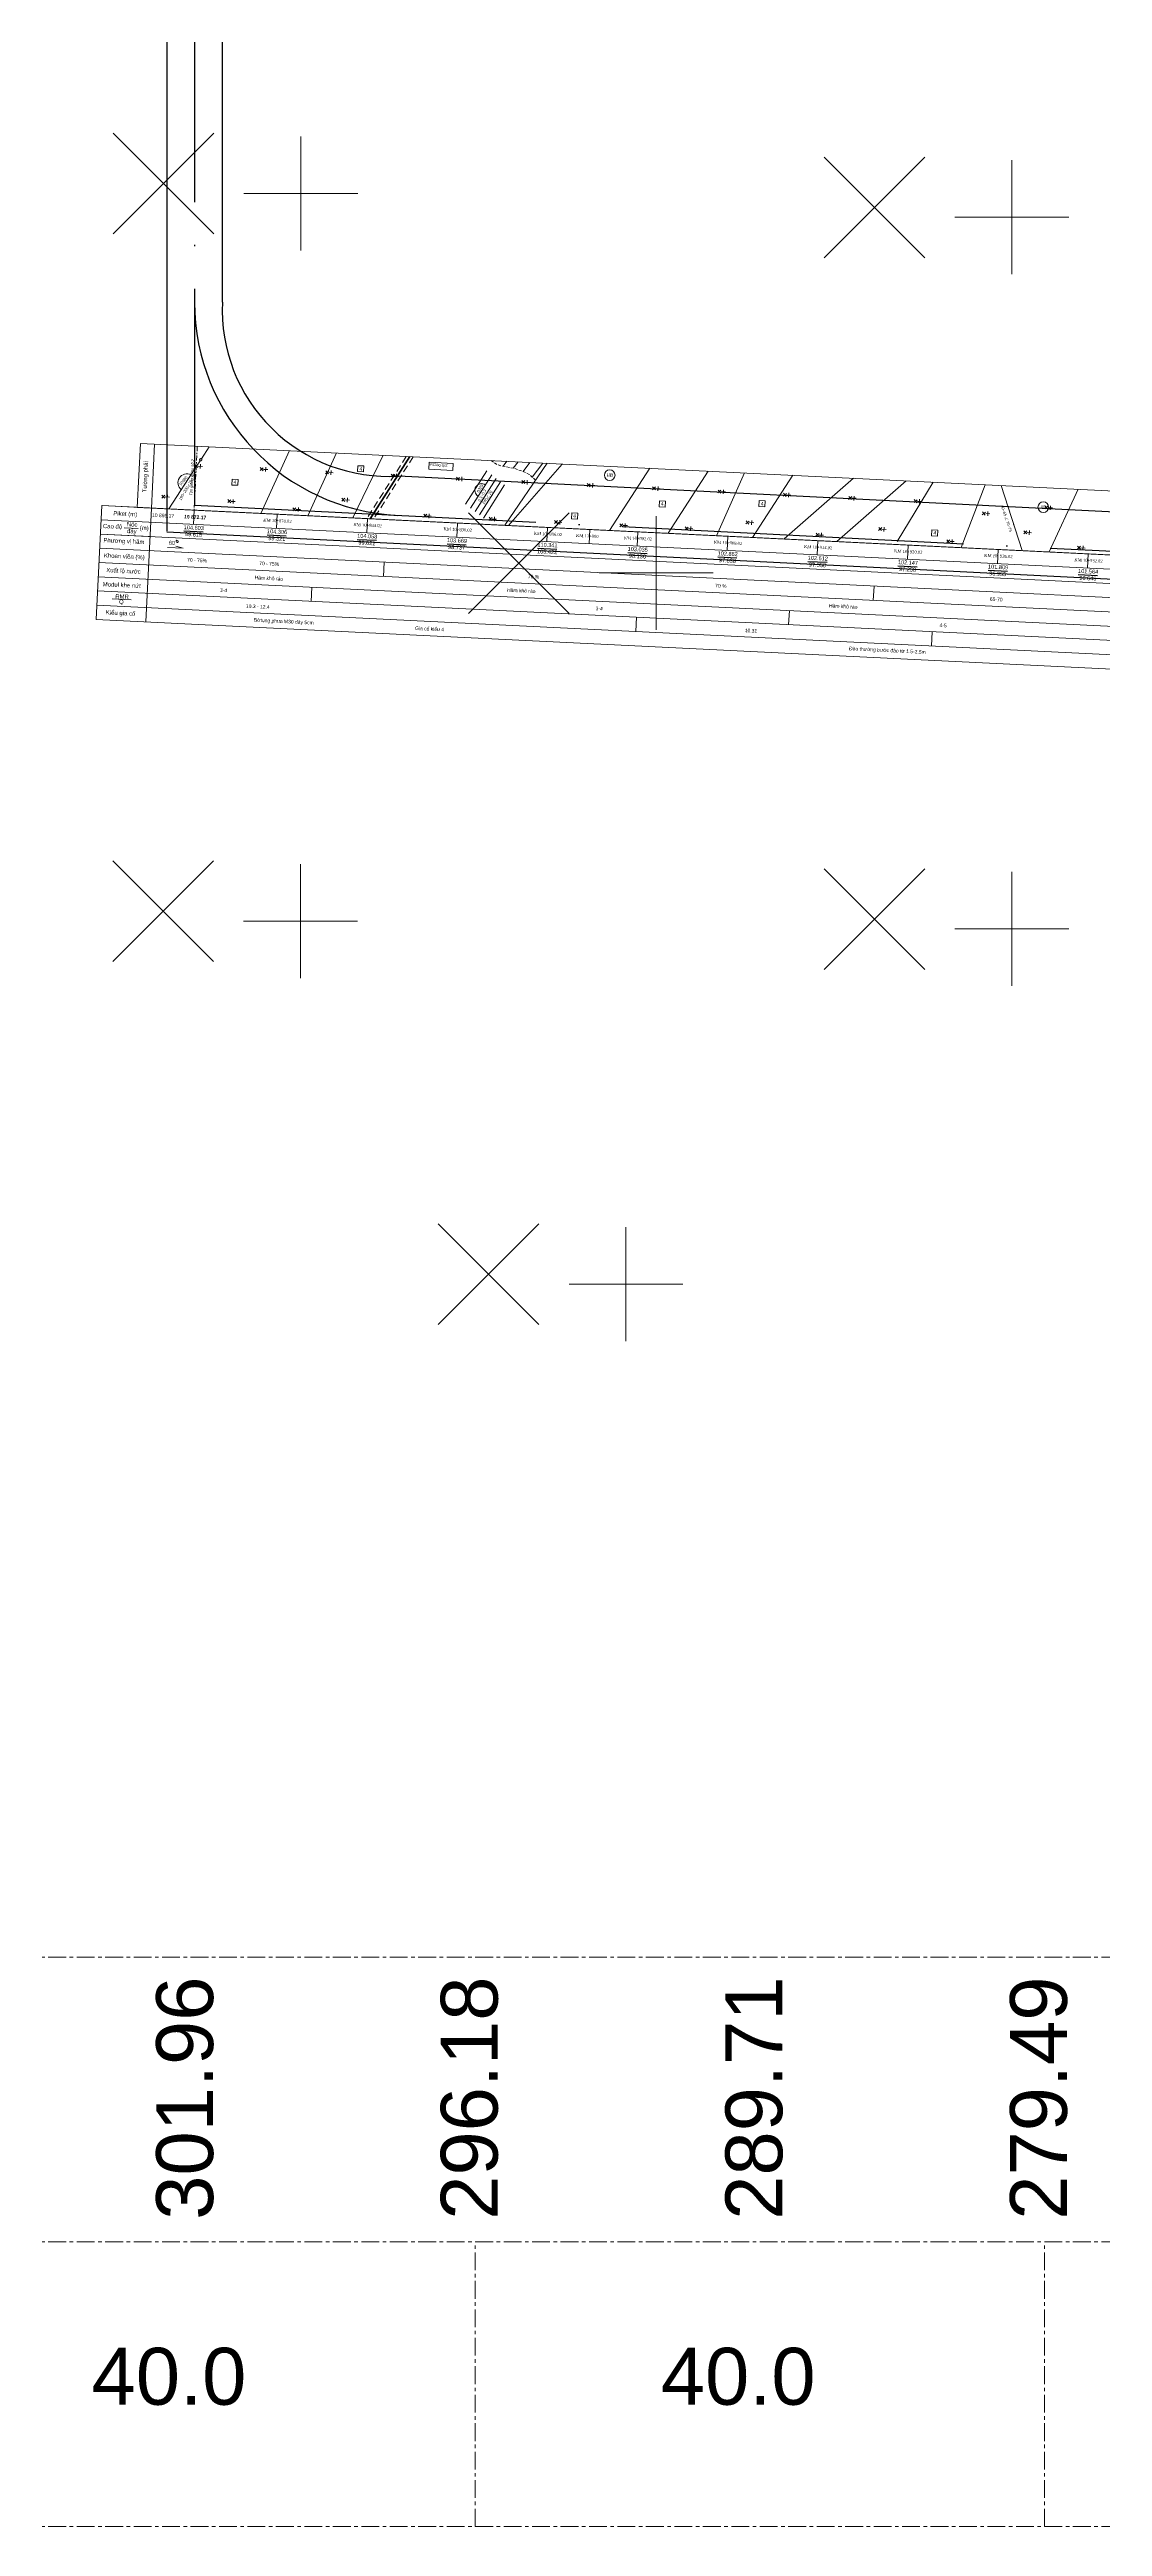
# Model space of a CAD drawing. Header units: inches. Extents: x 444671 to 463716, y 1783086 to 1794968.
# Drawn here: x 457390.6 to 457464.6, y 1788998.4 to 1789172.4 of the extents above; entities that cross this region are included whole.
import ezdxf
from ezdxf.enums import TextEntityAlignment as Align

# ---------------------------------------------------------------- set-up
doc = ezdxf.new("R2010")
doc.units = ezdxf.units.IN
doc.header["$MEASUREMENT"] = 0
for name, pattern in [('ACAD_ISO04W100', [30, 24, -3, 0, -3]), ('ACAD_ISO10W100', [18, 12, -3, 0, -3]), ('CENTER', [2, 1.25, -0.25, 0.25, -0.25]), ('DASHED2', [9.525, 6.35, -3.175]), ('DASHEDX2', [1.5, 1, -0.5]), ('HIDDEN2', [0.1875, 0.125, -0.0625])]:
    doc.linetypes.add(name, pattern=pattern)
for name, color, linetype, lineweight in [('ah', 7, 'Continuous', 15), ('bac6', 7, 'Continuous', 40), ('bac7', 7, 'Continuous', 20), ('bac8', 251, 'Continuous', 9), ('HOKHOAN', 250, 'DASHED2', 20), ('khung', 7, 'Continuous', 15), ('PEGCT', 7, 'Continuous', 15), ('Phuongvi', 7, 'Continuous', 15), ('Sohieu', 7, 'Continuous', 15), ('tdc', 7, 'Continuous', 15), ('thoc', 252, 'Continuous', 13), ('Thoc2', 7, 'Continuous', 9)]:
    doc.layers.add(name, color=color, linetype=linetype, lineweight=lineweight)
for name, color, linetype in [('Caodoguong', 7, 'Continuous'), ('CONGTRINH', 2, 'Continuous'), ('Tam', 1, 'CENTER')]:
    doc.layers.add(name, color=color, linetype=linetype)
doc.styles.add('1', font='')
doc.styles.add('2', font='', dxfattribs={"height": 4})
doc.styles.add('25', font='', dxfattribs={"height": 5})
doc.styles.add('Chuin', font='', dxfattribs={"height": 0.2})
doc.styles.add('Geo', font='', dxfattribs={"height": 0.2})
doc.styles.add('ham', font='arial.ttf')
doc.styles.add('s', font='symbol.ttf', dxfattribs={"height": 0.4})
doc.styles.add('timctrinh', font='')
doc.styles.get('1').set_extended_font_data('.VnArial', bold=True)
doc.styles.get('2').set_extended_font_data('.VnArial')
doc.styles.get('25').set_extended_font_data('.VnArial')
doc.styles.get('Chuin').set_extended_font_data('.VnArial')
doc.styles.get('Geo').set_extended_font_data('Geo TimesP')
doc.styles.get('timctrinh').set_extended_font_data('Arial', italic=True)

# ---------------------------------------------------------------- blocks, each defined once
blk = doc.blocks.new('ghep')
at = {"layer": 'bac8'}
blk.add_hatch(color=256, dxfattribs=at).paths.add_polyline_path([(412179.81, 1795212.63, 1), (412179.91, 1795212.63, 1)])
at = {"layer": 'ah', "linetype": 'DASHEDX2', "ltscale": 0.5}
for p, q in [((412137, 1795215.3), (412134.45, 1795210.8)), ((412137.49, 1795215.3), (412134.93, 1795210.8))]:
    blk.add_line(p, q, dxfattribs=at)
at = {"layer": 'bac6'}
blk.add_line((412137.25, 1795215.3), (412134.69, 1795210.8), dxfattribs=at)
at = {"layer": 'bac7'}
for p, q in [((412146.91, 1795215.3), (412144.16, 1795210.8)), ((412147.98, 1795215.3), (412144.42, 1795210.8)), ((412168.48, 1795215.3), (412163.8, 1795210.8)), ((412172.18, 1795215.3), (412167.51, 1795210.8)), ((412174.08, 1795215.3), (412171.74, 1795211.02)), ((412177.74, 1795215.3), (412176.26, 1795210.8))]:
    blk.add_line(p, q, dxfattribs=at)
for points in [[(412120.53, 1795210.8), (412122.32, 1795213.9)], [(412122.55, 1795214.29), (412122.32, 1795213.9)], [(412133.47, 1795210.8), (412135.38, 1795215.3)], [(412184.28, 1795215.3), (412182.46, 1795210.8)]]:
    blk.add_lwpolyline(points, dxfattribs=at)
blk.add_lwpolyline([(412122.63, 1795214.43), (412123.13, 1795215.3), (412122.63, 1795214.43)], close=True, dxfattribs=at)
at = {"layer": 'bac7', "linetype": 'ByBlock'}
blk.add_circle((412122.59, 1795214.36), 0.0763, dxfattribs=at)
at = {"layer": 'bac8'}
for p, q in [((412128.79, 1795215.3), (412127, 1795210.8)), ((412132.09, 1795215.3), (412130.3, 1795210.8)), ((412154.13, 1795215.3), (412151.53, 1795210.8)), ((412158.24, 1795215.3), (412155.65, 1795210.8)), ((412159.06, 1795210.8), (412160.79, 1795215.3)), ((412164.19, 1795215.3), (412161.59, 1795210.8)), ((412178.86, 1795215.3), (412180.55, 1795210.8))]:
    blk.add_line(p, q, dxfattribs=at)
for points in [[(412141.33, 1795212.15), (412142.71, 1795214.55)], [(412141.7, 1795211.89), (412143.08, 1795214.29)], [(412142.02, 1795211.67), (412143.4, 1795214.06)], [(412142.34, 1795211.45), (412143.71, 1795213.84)], [(412142.63, 1795211.24), (412144, 1795213.63)], [(412144.07, 1795215.3), (412143.83, 1795214.95)], [(412144.88, 1795215.3), (412144.56, 1795214.83)], [(412145.7, 1795215.3), (412145.26, 1795214.64)], [(412146.62, 1795215.3), (412145.92, 1795214.28)]]:
    blk.add_lwpolyline(points, dxfattribs=at)
at = {"layer": 'bac8', "linetype": 'HIDDEN2', "ltscale": 1.6, "flags": 128}
blk.add_lwpolyline([(412142.97, 1795215.3), (412143.39, 1795215.03), (412143.74, 1795214.96), (412144.64, 1795214.82), (412145.39, 1795214.6), (412145.7, 1795214.46), (412145.84, 1795214.35), (412146.16, 1795214.07)], dxfattribs=at)
at = {"layer": 'Caodoguong', "linetype": 'Continuous', "ltscale": 0.1}
blk.add_lwpolyline([(412121.66, 1795209.31), (412123.01, 1795209.31)], dxfattribs=at)
at = {"layer": 'Caodoguong', "color": 0, "linetype": 'Continuous', "ltscale": 0.1}
for points in [[(412127.51, 1795209.31), (412128.86, 1795209.31)], [(412133.85, 1795209.31), (412135.2, 1795209.31)], [(412140.17, 1795209.31), (412141.52, 1795209.31)], [(412146.53, 1795209.31), (412147.88, 1795209.31)], [(412152.89, 1795209.31), (412154.24, 1795209.31)], [(412159.21, 1795209.31), (412160.56, 1795209.31)], [(412165.55, 1795209.31), (412166.9, 1795209.31)], [(412171.89, 1795209.31), (412173.25, 1795209.31)], [(412178.23, 1795209.31), (412179.59, 1795209.31)], [(412184.57, 1795209.31), (412185.93, 1795209.31)], [(412184.57, 1795209.31), (412185.93, 1795209.31)]]:
    blk.add_lwpolyline(points, dxfattribs=at)
at = {"layer": 'khung'}
for p, q in [((412118.3, 1795210.8), (412118.3, 1795215.3)), ((412119.36, 1795210.8), (412115.86, 1795210.8))]:
    blk.add_line(p, q, dxfattribs=at)
at = {"layer": 'khung', "color": 0}
for p, q in [((412135.82, 1795207.8), (412135.82, 1795206.8)), ((412130.82, 1795205.8), (412130.82, 1795204.8))]:
    blk.add_line(p, q, dxfattribs=at)
at = {"layer": 'khung'}
for points in [[(412118.3, 1795215.3), (412250.13, 1795215.3)], [(412119.3, 1795215.3), (412119.3, 1795210.8)], [(412219.3, 1795210.8), (412115.8, 1795210.8)], [(412115.8, 1795210.8), (412115.8, 1795202.8)], [(412118.3, 1795210.8), (412250.13, 1795210.8)], [(412119.3, 1795210.8), (412119.3, 1795202.8)], [(412122.3, 1795210.8), (412122.3, 1795209.8)], [(412128.15, 1795210.8), (412128.15, 1795209.8)], [(412134.49, 1795210.8), (412134.49, 1795209.8)], [(412140.83, 1795210.8), (412140.83, 1795209.8)], [(412147.17, 1795210.8), (412147.17, 1795209.8)], [(412150.13, 1795210.8), (412150.13, 1795209.8)], [(412153.52, 1795210.8), (412153.52, 1795209.8)], [(412159.85, 1795210.8), (412159.85, 1795209.8)], [(412166.19, 1795210.8), (412166.19, 1795209.8)], [(412172.53, 1795210.8), (412172.53, 1795209.8)], [(412178.87, 1795210.8), (412178.87, 1795209.8)], [(412185.21, 1795210.8), (412185.21, 1795209.8)], [(412115.8, 1795208.8), (412119.3, 1795208.8)], [(412117.46, 1795209.32), (412118.43, 1795209.32)], [(412115.8, 1795205.8), (412250.13, 1795205.8)], [(412115.8, 1795204.8), (412250.13, 1795204.8)], [(412115.8, 1795203.8), (412250.13, 1795203.8)], [(412116.86, 1795204.29), (412118.19, 1795204.29)], [(412115.8, 1795202.8), (412250.13, 1795202.8)]]:
    blk.add_lwpolyline(points, dxfattribs=at)
at = {"layer": 'khung', "linetype": 'ACAD_ISO10W100', "ltscale": 0.03}
blk.add_lwpolyline([(412122.3, 1795215.3), (412122.3, 1795210.8)], dxfattribs=at)
blk.add_lwpolyline([(412122.3, 1795215.3), (412122.3, 1795210.8)], dxfattribs=at)
at = {"layer": 'khung', "linetype": 'Continuous', "ltscale": 0.1}
for points in [[(412115.8, 1795209.8), (412250.13, 1795209.8)], [(412115.8, 1795208.8), (412250.13, 1795208.8)], [(412115.8, 1795207.8), (412250.13, 1795207.8)], [(412115.8, 1795206.8), (412250.13, 1795206.8)]]:
    blk.add_lwpolyline(points, dxfattribs=at)
at = {"layer": 'khung', "color": 0, "linetype": 'Continuous', "ltscale": 0.1}
blk.add_lwpolyline([(412120.57, 1795208.09), (412121.65, 1795208.09), (412121.15, 1795208.2)], dxfattribs=at)
at = {"layer": 'khung', "color": 0}
for points in [[(412170.28, 1795207.8), (412170.28, 1795206.8)], [(412164.42, 1795205.8), (412164.42, 1795204.8)], [(412153.71, 1795204.8), (412153.71, 1795203.8)], [(412174.52, 1795204.8), (412174.52, 1795203.8)]]:
    blk.add_lwpolyline(points, dxfattribs=at)
at = {"layer": 'khung', "linetype": 'Continuous', "ltscale": 0.1}
blk.add_ellipse((412121.22, 1795208.55), major_axis=(-0.0479, -0.0626), ratio=0.99999, start_param=6.486585, end_param=12.747598, dxfattribs=at)
at = {"layer": 'Sohieu'}
for centre, radius, start, end in [((412142.41, 1795213.17), 0.474, 60.089, 240.089), ((412121.69, 1795212.7), 0.62, 64.6701, 235.3299)]:
    blk.add_arc(centre, radius, start, end, dxfattribs=at)
at = {"layer": 'tdc'}
for points in [[(412133.64, 1795214.06), (412134.06, 1795214.06), (412134.06, 1795214.48), (412133.64, 1795214.48)], [(412138.64, 1795214.48), (412138.64, 1795214.97), (412140.33, 1795214.97), (412140.33, 1795214.48)], [(412124.86, 1795212.69), (412125.28, 1795212.69), (412125.28, 1795213.11), (412124.86, 1795213.11)], [(412148.81, 1795211.49), (412149.23, 1795211.49), (412149.23, 1795211.91), (412148.81, 1795211.91)], [(412154.93, 1795212.63), (412155.35, 1795212.63), (412155.35, 1795213.05), (412154.93, 1795213.05)], [(412161.93, 1795212.99), (412162.35, 1795212.99), (412162.35, 1795213.41), (412161.93, 1795213.41)], [(412174.14, 1795211.53), (412174.56, 1795211.53), (412174.56, 1795211.95), (412174.14, 1795211.95)]]:
    blk.add_lwpolyline(points, close=True, dxfattribs=at)
for centre in [(412151.35, 1795214.68), (412181.89, 1795213.92)]:
    blk.add_circle(centre, 0.375, dxfattribs=at)
at = {"layer": 'Thoc2', "linetype": 'ByBlock', "ltscale": 1.5}
for p, q in [((412122.41, 1795213.8), (412122.2, 1795214.01)), ((412127.01, 1795213.8), (412126.8, 1795214.01)), ((412131.61, 1795213.8), (412131.4, 1795214.01)), ((412136.21, 1795213.8), (412136, 1795214.01)), ((412140.81, 1795213.8), (412140.6, 1795214.01)), ((412145.41, 1795213.8), (412145.2, 1795214.01)), ((412150.01, 1795213.8), (412149.8, 1795214.01)), ((412154.61, 1795213.8), (412154.4, 1795214.01)), ((412159.21, 1795213.8), (412159, 1795214.01)), ((412163.81, 1795213.8), (412163.6, 1795214.01)), ((412168.41, 1795213.8), (412168.2, 1795214.01)), ((412173.01, 1795213.8), (412172.8, 1795214.01)), ((412182.21, 1795213.8), (412182, 1795214.01)), ((412132.84, 1795211.93), (412132.63, 1795212.15)), ((412161.29, 1795211.73), (412161.08, 1795211.94)), ((412170.62, 1795211.72), (412170.41, 1795211.93)), ((412177.84, 1795213.17), (412177.63, 1795213.38)), ((412180.82, 1795211.99), (412180.61, 1795212.2)), ((412120.2, 1795211.53), (412119.99, 1795211.74)), ((412124.84, 1795211.44), (412124.63, 1795211.65)), ((412129.44, 1795211.1), (412129.23, 1795211.31)), ((412138.64, 1795211.1), (412138.43, 1795211.31)), ((412143.24, 1795211.1), (412143.03, 1795211.31)), ((412147.84, 1795211.1), (412147.63, 1795211.31)), ((412152.44, 1795211.1), (412152.23, 1795211.31)), ((412157.04, 1795211.1), (412156.83, 1795211.31)), ((412166.24, 1795211.1), (412166.03, 1795211.31)), ((412175.44, 1795211.1), (412175.23, 1795211.31)), ((412184.64, 1795211.1), (412184.43, 1795211.31))]:
    blk.add_line(p, q, dxfattribs=at)
at = {"layer": 'Thoc2', "linetype": 'ByBlock'}
for p, q in [((412122.2, 1795213.8), (412122.41, 1795214.01)), ((412122.43, 1795213.9), (412122.73, 1795213.9)), ((412122.58, 1795213.75), (412122.58, 1795214.05)), ((412126.8, 1795213.8), (412127.01, 1795214.01)), ((412127.03, 1795213.9), (412127.33, 1795213.9)), ((412127.18, 1795213.75), (412127.18, 1795214.05)), ((412131.4, 1795213.8), (412131.61, 1795214.01)), ((412131.63, 1795213.9), (412131.93, 1795213.9)), ((412131.78, 1795213.75), (412131.78, 1795214.05)), ((412136, 1795213.8), (412136.21, 1795214.01)), ((412136.23, 1795213.9), (412136.53, 1795213.9)), ((412136.38, 1795213.75), (412136.38, 1795214.05)), ((412140.6, 1795213.8), (412140.81, 1795214.01)), ((412140.83, 1795213.9), (412141.13, 1795213.9)), ((412140.98, 1795213.75), (412140.98, 1795214.05)), ((412145.2, 1795213.8), (412145.41, 1795214.01)), ((412145.43, 1795213.9), (412145.73, 1795213.9)), ((412145.58, 1795213.75), (412145.58, 1795214.05)), ((412149.8, 1795213.8), (412150.01, 1795214.01)), ((412150.03, 1795213.9), (412150.33, 1795213.9)), ((412150.18, 1795213.75), (412150.18, 1795214.05)), ((412154.4, 1795213.8), (412154.61, 1795214.01)), ((412154.63, 1795213.9), (412154.93, 1795213.9)), ((412154.78, 1795213.75), (412154.78, 1795214.05)), ((412159, 1795213.8), (412159.21, 1795214.01)), ((412159.23, 1795213.9), (412159.53, 1795213.9)), ((412159.38, 1795213.75), (412159.38, 1795214.05)), ((412163.6, 1795213.8), (412163.81, 1795214.01)), ((412163.83, 1795213.9), (412164.13, 1795213.9)), ((412163.98, 1795213.75), (412163.98, 1795214.05)), ((412168.2, 1795213.8), (412168.41, 1795214.01)), ((412168.43, 1795213.9), (412168.73, 1795213.9)), ((412168.58, 1795213.75), (412168.58, 1795214.05)), ((412172.8, 1795213.8), (412173.01, 1795214.01)), ((412173.03, 1795213.9), (412173.33, 1795213.9)), ((412173.18, 1795213.75), (412173.18, 1795214.05)), ((412182, 1795213.8), (412182.21, 1795214.01)), ((412182.23, 1795213.9), (412182.53, 1795213.9)), ((412182.38, 1795213.75), (412182.38, 1795214.05)), ((412132.63, 1795211.93), (412132.84, 1795212.15)), ((412132.87, 1795212.03), (412133.17, 1795212.03)), ((412133.02, 1795211.88), (412133.02, 1795212.18)), ((412161.08, 1795211.73), (412161.29, 1795211.94)), ((412161.32, 1795211.83), (412161.62, 1795211.83)), ((412161.47, 1795211.68), (412161.47, 1795211.98)), ((412170.41, 1795211.72), (412170.62, 1795211.93)), ((412170.64, 1795211.82), (412170.94, 1795211.82)), ((412170.79, 1795211.67), (412170.79, 1795211.97)), ((412177.63, 1795213.17), (412177.84, 1795213.38)), ((412177.87, 1795213.27), (412178.17, 1795213.27)), ((412178.02, 1795213.12), (412178.02, 1795213.42)), ((412180.61, 1795211.99), (412180.82, 1795212.2)), ((412180.84, 1795212.09), (412181.14, 1795212.09)), ((412180.99, 1795211.94), (412180.99, 1795212.24)), ((412119.99, 1795211.53), (412120.2, 1795211.74)), ((412120.22, 1795211.63), (412120.52, 1795211.63)), ((412120.37, 1795211.48), (412120.37, 1795211.78)), ((412124.63, 1795211.44), (412124.84, 1795211.65)), ((412124.86, 1795211.54), (412125.16, 1795211.54)), ((412125.01, 1795211.39), (412125.01, 1795211.69)), ((412129.23, 1795211.1), (412129.44, 1795211.31)), ((412129.46, 1795211.2), (412129.76, 1795211.2)), ((412129.61, 1795211.05), (412129.61, 1795211.35)), ((412138.43, 1795211.1), (412138.64, 1795211.31)), ((412138.66, 1795211.2), (412138.96, 1795211.2)), ((412138.81, 1795211.05), (412138.81, 1795211.35)), ((412143.03, 1795211.1), (412143.24, 1795211.31)), ((412143.26, 1795211.2), (412143.56, 1795211.2)), ((412143.41, 1795211.05), (412143.41, 1795211.35)), ((412147.63, 1795211.1), (412147.84, 1795211.31)), ((412147.86, 1795211.2), (412148.16, 1795211.2)), ((412148.01, 1795211.05), (412148.01, 1795211.35)), ((412152.23, 1795211.1), (412152.44, 1795211.31)), ((412152.46, 1795211.2), (412152.76, 1795211.2)), ((412152.61, 1795211.05), (412152.61, 1795211.35)), ((412156.83, 1795211.1), (412157.04, 1795211.31)), ((412157.06, 1795211.2), (412157.36, 1795211.2)), ((412157.21, 1795211.05), (412157.21, 1795211.35)), ((412166.03, 1795211.1), (412166.24, 1795211.31)), ((412166.26, 1795211.2), (412166.56, 1795211.2)), ((412166.41, 1795211.05), (412166.41, 1795211.35)), ((412175.23, 1795211.1), (412175.44, 1795211.31)), ((412175.46, 1795211.2), (412175.76, 1795211.2)), ((412175.61, 1795211.05), (412175.61, 1795211.35)), ((412184.43, 1795211.1), (412184.64, 1795211.31)), ((412184.66, 1795211.2), (412184.96, 1795211.2)), ((412184.81, 1795211.05), (412184.81, 1795211.35))]:
    blk.add_line(p, q, dxfattribs=at)
at = {"layer": 'Caodoguong', "linetype": 'Continuous', "ltscale": 0.1, "style": 'Chuin'}
for s, p in [('104.603', (412122.34, 1795209.43)), ('99.615', (412122.34, 1795208.95))]:
    blk.add_text(s, height=0.28, dxfattribs=at).set_placement(p, align=Align.CENTER)
at = {"layer": 'Caodoguong', "color": 0, "linetype": 'Continuous', "ltscale": 0.1, "style": 'Chuin'}
for s, p in [('104.306', (412128.2, 1795209.43)), ('99.321', (412128.2, 1795208.95)), ('104.058', (412134.54, 1795209.43)), ('99.021', (412134.54, 1795208.95)), ('103.669', (412140.85, 1795209.43)), ('98.737', (412140.85, 1795208.95)), ('110.341', (412147.22, 1795209.43)), ('105.422', (412147.22, 1795208.95)), ('103.035', (412153.57, 1795209.43)), ('98.136', (412153.57, 1795208.95)), ('102.862', (412159.9, 1795209.43)), ('97.838', (412159.9, 1795208.95)), ('102.612', (412166.24, 1795209.43)), ('97.550', (412166.24, 1795208.95)), ('102.147', (412172.58, 1795209.43)), ('97.250', (412172.58, 1795208.95)), ('101.809', (412178.92, 1795209.43)), ('96.955', (412178.92, 1795208.95)), ('101.564', (412185.26, 1795209.43)), ('96.646', (412185.26, 1795208.95))]:
    blk.add_text(s, height=0.28, dxfattribs=at).set_placement(p, align=Align.CENTER)
at = {"layer": 'khung'}
for s, height, rotation, style, p in [('Tường phải', 0.3, 90, 'ham', (412118.91, 1795212.98)), ('70 - 75%%%', 0.25, 359.9992, 'Chuin', (412122.68, 1795207.17)), ('3-4', 0.25, 359.9992, 'Chuin', (412124.64, 1795205.16))]:
    blk.add_text(s, height=height, rotation=rotation, dxfattribs=dict(at, style=style)).set_placement(p, align=Align.CENTER)
at = {"layer": 'khung', "linetype": 'Continuous', "ltscale": 0.05, "style": 'timctrinh'}
blk.add_text('Tim giếng đứng số 2', height=0.2, rotation=90, dxfattribs=at).set_placement((412122.13, 1795211.81))
at = {"layer": 'khung', "style": 'ham'}
for s, height, p in [('Piket (m)', 0.3, (412117.48, 1795210.16)), ('10 869.17', 0.25, (412120.14, 1795210.19)), ('Cao độ', 0.3, (412116.63, 1795209.23)), ('Phương vị hầm', 0.3, (412117.48, 1795208.24)), ('Nóc', 0.3, (412118, 1795209.44)), ('đáy', 0.3, (412118, 1795208.96)), ('(m)', 0.3, (412118.86, 1795209.23)), ('Khoan viền (%%%)', 0.3, (412117.56, 1795207.17)), ('Modul khe nứt', 0.3, (412117.48, 1795205.15)), ('Xuất lộ nước', 0.3, (412117.55, 1795206.15)), ('Kiểu gia cố', 0.3, (412117.49, 1795203.18)), ('RMR', 0.3, (412117.54, 1795204.34)), ('Q', 0.3, (412117.51, 1795203.97))]:
    blk.add_text(s, height=height, dxfattribs=at).set_placement(p, align=Align.CENTER)
at = {"layer": 'khung', "ltscale": 0.4, "style": '1'}
blk.add_text('10 872.17', height=0.25, dxfattribs=at).set_placement((412122.4, 1795210.19), align=Align.CENTER)
at = {"layer": 'khung', "linetype": 'Continuous', "ltscale": 0.1, "style": 'Chuin'}
blk.add_text('60', height=0.28, dxfattribs=at).set_placement((412120.64, 1795208.29))
at = {"layer": 'khung', "color": 0, "style": 'Chuin'}
for s, p in [('70 - 75%%%', (412127.75, 1795207.17)), ('70 %%%', (412146.35, 1795207.17)), ('70 %%%', (412159.53, 1795207.17)), ('Hầm khô ráo', (412127.78, 1795206.15)), ('Hầm khô ráo', (412145.54, 1795206.15)), ('3-4', (412151.07, 1795205.16)), ('Hầm khô ráo', (412168.19, 1795206.15)), ('10.3 - 12.4', (412127.1, 1795204.13)), ('Bêtông phun M30 dày 5cm', (412128.98, 1795203.18)), ('Gia cè kiÓu 4', (412139.23, 1795203.15)), ('10.31', (412161.8, 1795204.13)), ('§µo th\xadêng b\xadíc ®µo tõ 1.5-2.5m', (412171.44, 1795203.22))]:
    blk.add_text(s, height=0.25, rotation=359.9992, dxfattribs=at).set_placement(p, align=Align.CENTER)
at = {"layer": 'khung', "color": 0, "style": 'ham'}
blk.add_text('65-70', height=0.25, dxfattribs=at).set_placement((412178.9, 1795207.17), align=Align.CENTER)
at = {"layer": 'khung', "color": 0, "ltscale": 5}
blk.add_text('4-5', height=0.25, rotation=359.9992, dxfattribs=at).set_placement((412175.27, 1795205.16), align=Align.CENTER)
at = {"layer": 'khung', "char_height": 0.2113, "width": 2.1134, "attachment_point": 7}
for s, insert in [('{\\fTimes New Roman|b0|i0|c0|p18;KM 10+878.02}', (412127.19, 1795210.23)), ('{\\fTimes New Roman|b0|i0|c0|p18;KM 10+884.02}', (412133.53, 1795210.23)), ('{\\fTimes New Roman|b0|i0|c0|p18;KM 10+890.02}', (412139.87, 1795210.23)), ('{\\fTimes New Roman|b0|i0|c0|p18;KM 10+896.02}', (412146.21, 1795210.23)), ('{\\fTimes New Roman|b0|i0|c0|p18;KM 11+000}', (412149.19, 1795210.23)), ('{\\fTimes New Roman|b0|i0|c0|p18;KM 10+902.02}', (412152.55, 1795210.23)), ('{\\fTimes New Roman|b0|i0|c0|p18;KM 10+908.02}', (412158.89, 1795210.23)), ('{\\fTimes New Roman|b0|i0|c0|p18;KM 10+914.02}', (412165.23, 1795210.23)), ('{\\fTimes New Roman|b0|i0|c0|p18;KM 10+920.02}', (412171.57, 1795210.23)), ('{\\fTimes New Roman|b0|i0|c0|p18;KM 10+926.02}', (412177.91, 1795210.23)), ('{\\fTimes New Roman|b0|i0|c0|p18;KM 10+932.02}', (412184.25, 1795210.23))]:
    blk.add_mtext(s, dxfattribs=dict(at, insert=insert))
at = {"layer": 'Phuongvi', "linetype": 'Continuous', "ltscale": 5, "style": 's'}
for s, rotation, p in [('60-65 Ð 70-75', 291.1074, (412179.25, 1795212.96)), ('190-200Ð70-75', 62.3437, (412121.84, 1795212.34)), ('0.1-0.3', 64.2988, (412142.55, 1795212.78)), ('240Ð 70', 57.7339, (412142.92, 1795212.65))]:
    blk.add_text(s, height=0.2, rotation=rotation, dxfattribs=at).set_placement(p, align=Align.CENTER)
at = {"layer": 'Sohieu', "style": 'Chuin'}
for s, rotation, p in [('6329', 59.8648, (412142.22, 1795212.99)), ('10080', 54.0814, (412121.29, 1795212.44))]:
    blk.add_text(s, height=0.2, rotation=rotation, dxfattribs=at).set_placement(p)
at = {"layer": 'tdc', "style": 'Geo'}
for s, p in [('4', (412133.86, 1795214.15)), ('IIB', (412151.37, 1795214.57)), ('IIB', (412181.9, 1795213.8)), ('4', (412125.07, 1795212.78)), ('4', (412149.02, 1795211.58)), ('4', (412155.14, 1795212.72)), ('4', (412162.15, 1795213.08)), ('4', (412174.36, 1795211.62))]:
    blk.add_text(s, height=0.25, dxfattribs=at).set_placement(p, align=Align.CENTER)
at = {"layer": 'tdc', "insert": (412138.71, 1795214.9), "char_height": 0.18, "width": 1.0957, "attachment_point": 1, "style": 'Geo'}
blk.add_mtext('{\\fGeoTimesNR|b0|i0|c0|p18;PZ3bg-qs2}', dxfattribs=at)
blk = doc.blocks.new('A$C7D350064')
at = {"lineweight": 20}
for p, q in [((-971.83, 0), (75.99, 0)), ((-971.83, -20), (75.99, -20)), ((-971.83, -40), (75.99, -40))]:
    blk.add_line(p, q, dxfattribs=at)
for points in [[(-797.83, -40), (-797.83, -20)], [(-757.83, -40), (-757.83, -20)]]:
    blk.add_lwpolyline(points, dxfattribs=at)
at = {"layer": 'CONGTRINH', "color": 0, "linetype": 'ACAD_ISO04W100', "lineweight": 25}
blk.add_line((-817.55, 237.6), (-817.55, 102), dxfattribs=at)
at = {"layer": 'CONGTRINH', "ltscale": 10}
for p, q in [((-819.5, 224.01), (-819.5, 100.17)), ((-117.48, 69.75), (-803.23, 104.04))]:
    blk.add_line(p, q, dxfattribs=at)
for points in [[(-815.6, 116.27), (-815.6, 241.24)], [(-819.5, 100.14), (-117.6, 65.05)]]:
    blk.add_lwpolyline(points, dxfattribs=at)
at = {"layer": 'CONGTRINH', "color": 0, "linetype": 'ACAD_ISO04W100', "lineweight": 25, "flags": 128}
blk.add_lwpolyline([(-817.55, 102), (-117.55, 67)], dxfattribs=at)
at = {"layer": 'CONGTRINH', "color": 0, "linetype": 'ACAD_ISO04W100', "lineweight": 25}
blk.add_arc((-802.55, 116.27), 15, 180, 267.1379, dxfattribs=at)
at = {"layer": 'CONGTRINH', "ltscale": 10}
blk.add_arc((-803.9, 115.73), 11.71, 177.3545, 273.29, dxfattribs=at)
at = {"layer": 'thoc'}
for points in [[(-816.2, 121.06), (-823.28, 128.13)], [(-816.2, 128.13), (-823.28, 121.06)], [(-810.09, 119.9), (-810.09, 127.9)], [(-766.23, 119.39), (-773.3, 126.46)], [(-766.23, 126.46), (-773.3, 119.39)], [(-760.12, 118.24), (-760.12, 126.24)], [(-814.09, 123.9), (-806.09, 123.9)], [(-764.12, 122.24), (-756.12, 122.24)], [(-791.23, 94.39), (-798.3, 101.46)], [(-791.23, 101.46), (-798.3, 94.39)], [(-785.12, 93.24), (-785.12, 101.24)], [(-789.12, 97.24), (-781.12, 97.24)], [(-816.23, 69.94), (-823.3, 77.01)], [(-816.23, 77.01), (-823.3, 69.94)], [(-810.11, 68.78), (-810.11, 76.78)], [(-766.23, 69.39), (-773.3, 76.46)], [(-766.23, 76.46), (-773.3, 69.39)], [(-760.12, 68.24), (-760.12, 76.24)], [(-814.11, 72.78), (-806.11, 72.78)], [(-764.12, 72.24), (-756.12, 72.24)], [(-793.36, 44.44), (-800.43, 51.51)], [(-793.36, 51.51), (-800.43, 44.44)], [(-787.24, 43.28), (-787.24, 51.28)], [(-791.24, 47.28), (-783.24, 47.28)]]:
    blk.add_lwpolyline(points, dxfattribs=at)
at = {"layer": 'HOKHOAN', "rotation": 357.2000000000316}
blk.add_blockref('ghep', (-500143.5, -1772833.83), dxfattribs=at)
at = {"lineweight": 20, "style": '2'}
for p in [(-819.35, -29.45), (-779.35, -29.45)]:
    blk.add_text('40.0', height=4, dxfattribs=at).set_placement(p, align=Align.MIDDLE_CENTER)
at = {"layer": 'PEGCT', "style": '25'}
for s, p in [('301.96', (-815.05, -9.91)), ('296.18', (-795.05, -9.91)), ('289.71', (-775.05, -9.91)), ('279.49', (-755.05, -9.91))]:
    blk.add_text(s, height=4, rotation=90, dxfattribs=at).set_placement(p, align=Align.BOTTOM_CENTER)

msp = doc.modelspace()

# ---------------------------------------------------------------- block references
at = {"layer": 'Tam'}
msp.add_blockref('A$C7D350064', (458218.363, 1789038.3548), dxfattribs=at)

doc.saveas('drawing.dxf')
